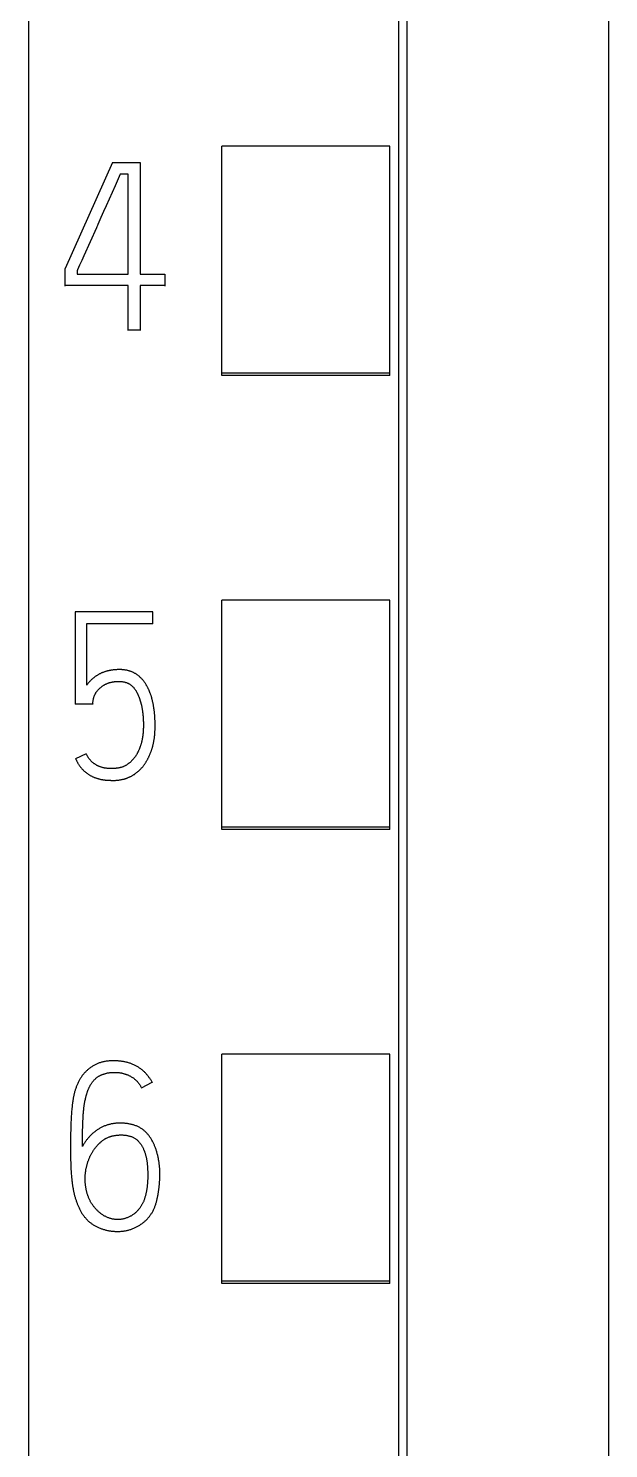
# Model space of a CAD drawing. Extents: x 0 to 594, y 0 to 420.
# Drawn here: x 255.6 to 262.5, y 310.6 to 327.5 of the extents above; entities that cross this region are included whole.
import ezdxf

# ---------------------------------------------------------------- set-up
doc = ezdxf.new("R2010")
doc.units = 0
doc.header["$LTSCALE"] = 32.67
doc.layers.add('10000_FRONT', color=7, linetype='CONTINUOUS')
doc.layers.add('10500_FRONT_LABELING', color=7, linetype='CONTINUOUS')

msp = doc.modelspace()

# ---------------------------------------------------------------- linework, layer by layer
at = {"layer": '10000_FRONT', "color": 7, "linetype": 'CONTINUOUS'}
for p, q in [((255.6, 351.671), (255.6, 237.416)), ((260, 349.203), (260, 239.953)), ((260.1, 349.203), (260.1, 240.184)), ((262.5, 345.541), (262.5, 237.167)), ((257.9, 323.366), (257.9, 326.096)), ((259.9, 326.096), (257.9, 326.096)), ((259.9, 323.366), (259.9, 326.096)), ((259.9, 323.394), (257.9, 323.394)), ((259.9, 323.366), (257.9, 323.366)), ((257.9, 317.966), (257.9, 320.694)), ((259.9, 320.694), (257.9, 320.694)), ((259.9, 317.966), (259.9, 320.694)), ((259.9, 317.992), (257.9, 317.992)), ((259.9, 317.966), (257.9, 317.966)), ((257.9, 312.566), (257.9, 315.293)), ((259.9, 315.293), (257.9, 315.293)), ((259.9, 312.566), (259.9, 315.293)), ((259.9, 312.591), (257.9, 312.591)), ((259.9, 312.566), (257.9, 312.566))]:
    msp.add_line(p, q, dxfattribs=at)
at = {"layer": '10500_FRONT_LABELING', "color": 7, "linetype": 'CONTINUOUS'}
for p, q in [((256.599, 325.901), (256.039, 324.641)), ((256.599, 325.901), (256.929, 325.901)), ((256.691, 325.763), (256.679, 325.735)), ((256.691, 325.763), (256.691, 325.756)), ((256.788, 325.763), (256.691, 325.763)), ((256.788, 324.574), (256.788, 325.763)), ((256.929, 325.901), (256.929, 324.574)), ((256.63, 325.624), (256.525, 325.387)), ((256.679, 325.735), (256.63, 325.624)), ((256.494, 325.318), (256.463, 325.248)), ((256.525, 325.387), (256.494, 325.318)), ((256.234, 324.735), (256.209, 324.68)), ((256.259, 324.79), (256.234, 324.735)), ((256.039, 324.43), (256.039, 324.641)), ((256.178, 324.61), (256.178, 324.574)), ((256.178, 324.574), (256.788, 324.574)), ((256.929, 324.574), (257.223, 324.574)), ((257.223, 324.574), (257.223, 324.43)), ((256.788, 324.436), (256.039, 324.436)), ((256.788, 323.902), (256.788, 324.436)), ((256.929, 324.436), (256.929, 323.902)), ((257.223, 324.436), (256.929, 324.436)), ((256.929, 323.908), (256.788, 323.908)), ((256.155, 320.557), (256.155, 319.456)), ((257.079, 320.557), (256.155, 320.557)), ((257.079, 320.412), (257.079, 320.557)), ((256.294, 319.683), (256.294, 320.418)), ((256.294, 320.418), (257.079, 320.418)), ((256.155, 319.462), (256.366, 319.462)), ((256.366, 319.462), (256.366, 319.456)), ((256.964, 319.293), (256.965, 319.281)), ((256.965, 319.281), (256.966, 319.269)), ((256.966, 319.269), (256.966, 319.257)), ((256.966, 319.257), (256.967, 319.245)), ((257.107, 319.221), (257.107, 319.235)), ((257.107, 319.208), (257.107, 319.221)), ((256.288, 318.865), (256.161, 318.807)), ((256.161, 318.807), (256.161, 318.801)), ((256.562, 318.551), (256.575, 318.551)), ((256.945, 314.893), (257.072, 314.96)), ((257.072, 314.96), (257.072, 314.954)), ((256.945, 314.893), (256.945, 314.887)), ((256.112, 314.595), (256.111, 314.577)), ((256.114, 314.613), (256.112, 314.595)), ((256.115, 314.631), (256.114, 314.613)), ((256.117, 314.648), (256.115, 314.631)), ((256.253, 314.58), (256.254, 314.593)), ((256.254, 314.593), (256.255, 314.606)), ((256.255, 314.606), (256.256, 314.619)), ((256.105, 314.469), (256.104, 314.442)), ((256.104, 314.442), (256.104, 314.415)), ((256.106, 314.487), (256.105, 314.469)), ((256.107, 314.505), (256.106, 314.487)), ((256.108, 314.523), (256.107, 314.505)), ((256.109, 314.541), (256.108, 314.523)), ((256.11, 314.559), (256.109, 314.541)), ((256.111, 314.577), (256.11, 314.559)), ((256.245, 314.39), (256.246, 314.423)), ((256.246, 314.423), (256.247, 314.449)), ((256.247, 314.449), (256.248, 314.475)), ((256.248, 314.475), (256.249, 314.501)), ((256.249, 314.501), (256.25, 314.521)), ((256.25, 314.521), (256.251, 314.541)), ((256.251, 314.541), (256.252, 314.554)), ((256.252, 314.567), (256.253, 314.58)), ((256.252, 314.554), (256.252, 314.567)), ((256.102, 314.352), (256.101, 314.27)), ((256.101, 314.27), (256.101, 314.207)), ((256.103, 314.388), (256.102, 314.352)), ((256.104, 314.415), (256.103, 314.388)), ((256.243, 314.299), (256.244, 314.325)), ((256.243, 314.272), (256.243, 314.299)), ((256.243, 314.246), (256.243, 314.272)), ((256.244, 314.358), (256.245, 314.39)), ((256.244, 314.325), (256.244, 314.358)), ((256.501, 314.279), (256.509, 314.284)), ((256.508, 314.283), (256.516, 314.288)), ((256.515, 314.287), (256.523, 314.292)), ((256.522, 314.291), (256.53, 314.295)), ((256.101, 314.207), (256.101, 314.162)), ((256.101, 314.162), (256.101, 314.126)), ((256.101, 314.126), (256.101, 314.099)), ((256.101, 314.099), (256.101, 314.072)), ((256.243, 314.22), (256.243, 314.246)), ((256.243, 314.194), (256.243, 314.22)), ((256.101, 314.072), (256.102, 314.045)), ((256.102, 314.045), (256.102, 314.027)), ((256.102, 314.027), (256.103, 314.009)), ((256.103, 314.009), (256.103, 313.991)), ((256.103, 313.991), (256.104, 313.973)), ((256.104, 313.973), (256.105, 313.955)), ((256.105, 313.955), (256.105, 313.937)), ((256.105, 313.937), (256.106, 313.919)), ((256.106, 313.919), (256.108, 313.902)), ((256.108, 313.902), (256.109, 313.884)), ((256.109, 313.884), (256.11, 313.866)), ((256.11, 313.866), (256.111, 313.848)), ((256.111, 313.848), (256.113, 313.83))]:
    msp.add_line(p, q, dxfattribs=at)
for points in [[(256.463, 325.248), (256.426, 325.165), (256.42, 325.151), (256.414, 325.137), (256.408, 325.123), (256.259, 324.79)], [(256.209, 324.68), (256.184, 324.624), (256.178, 324.61)], [(257.107, 319.235), (257.106, 319.242), (257.106, 319.248), (257.106, 319.255), (257.106, 319.262), (257.105, 319.269), (257.105, 319.275), (257.105, 319.282), (257.104, 319.289), (257.104, 319.295), (257.104, 319.302), (257.103, 319.309), (257.103, 319.316), (257.102, 319.322), (257.102, 319.329), (257.101, 319.336), (257.1, 319.342), (257.1, 319.349), (257.099, 319.356), (257.098, 319.362), (257.098, 319.369), (257.097, 319.376), (257.096, 319.382), (257.095, 319.389), (257.094, 319.396), (257.093, 319.402), (257.092, 319.409), (257.091, 319.416), (257.09, 319.422), (257.089, 319.429), (257.088, 319.436), (257.087, 319.442), (257.086, 319.449), (257.084, 319.456), (257.083, 319.462), (257.082, 319.469), (257.08, 319.476), (257.079, 319.482), (257.077, 319.489), (257.076, 319.495), (257.074, 319.502), (257.073, 319.509), (257.071, 319.515), (257.069, 319.522), (257.067, 319.528), (257.066, 319.535), (257.064, 319.541), (257.062, 319.548), (257.06, 319.554), (257.058, 319.561), (257.055, 319.567), (257.053, 319.574), (257.051, 319.58), (257.049, 319.586), (257.046, 319.593), (257.044, 319.599), (257.041, 319.605), (257.039, 319.612), (257.036, 319.618), (257.033, 319.624), (257.031, 319.63), (257.028, 319.636), (257.025, 319.642), (257.022, 319.649), (257.019, 319.655), (257.016, 319.661), (257.012, 319.667), (257.009, 319.673), (257.006, 319.679), (257.002, 319.684), (256.999, 319.69), (256.995, 319.696), (256.992, 319.702), (256.988, 319.707), (256.984, 319.713), (256.98, 319.718), (256.976, 319.724), (256.972, 319.729), (256.968, 319.734), (256.964, 319.74), (256.96, 319.745), (256.955, 319.75), (256.951, 319.755), (256.946, 319.76), (256.941, 319.765), (256.937, 319.77), (256.932, 319.774), (256.927, 319.779), (256.922, 319.784), (256.917, 319.788), (256.911, 319.793), (256.906, 319.797), (256.901, 319.801), (256.895, 319.805), (256.89, 319.809), (256.884, 319.813), (256.878, 319.816), (256.872, 319.82), (256.867, 319.823), (256.861, 319.827), (256.855, 319.83), (256.849, 319.833), (256.842, 319.836), (256.836, 319.839), (256.83, 319.842), (256.823, 319.844), (256.817, 319.847), (256.811, 319.849), (256.804, 319.851), (256.798, 319.853), (256.791, 319.855), (256.784, 319.857), (256.778, 319.858), (256.771, 319.86), (256.765, 319.861), (256.758, 319.862), (256.751, 319.863), (256.744, 319.864), (256.738, 319.865), (256.731, 319.866), (256.724, 319.867), (256.717, 319.867), (256.71, 319.868), (256.703, 319.868), (256.697, 319.868), (256.69, 319.868), (256.683, 319.868), (256.676, 319.868), (256.669, 319.868), (256.663, 319.868), (256.656, 319.868), (256.649, 319.867), (256.642, 319.867), (256.636, 319.866), (256.629, 319.866), (256.622, 319.865), (256.615, 319.865), (256.609, 319.864), (256.602, 319.863), (256.595, 319.862), (256.589, 319.861), (256.582, 319.86), (256.575, 319.859), (256.568, 319.858), (256.562, 319.856), (256.555, 319.855), (256.549, 319.853), (256.542, 319.852), (256.535, 319.85), (256.529, 319.848), (256.522, 319.846), (256.516, 319.844), (256.509, 319.842), (256.503, 319.84), (256.496, 319.838), (256.49, 319.835), (256.483, 319.833), (256.477, 319.83), (256.471, 319.828), (256.465, 319.825), (256.458, 319.822), (256.452, 319.819), (256.446, 319.816), (256.44, 319.813), (256.434, 319.809), (256.429, 319.806), (256.423, 319.803), (256.417, 319.799), (256.411, 319.795), (256.405, 319.792), (256.4, 319.788), (256.394, 319.784), (256.389, 319.78), (256.383, 319.776), (256.378, 319.771), (256.372, 319.767)], [(256.372, 319.767), (256.367, 319.763), (256.362, 319.758), (256.357, 319.754), (256.352, 319.749), (256.347, 319.745), (256.342, 319.74), (256.338, 319.735), (256.333, 319.73), (256.328, 319.725), (256.324, 319.72), (256.319, 319.715), (256.315, 319.71), (256.31, 319.705), (256.306, 319.7), (256.302, 319.694), (256.298, 319.689), (256.294, 319.683)], [(256.366, 319.462), (256.366, 319.468), (256.367, 319.474), (256.367, 319.48), (256.368, 319.486), (256.369, 319.492), (256.369, 319.498), (256.37, 319.504), (256.371, 319.51), (256.373, 319.516), (256.374, 319.522), (256.375, 319.527), (256.377, 319.533), (256.379, 319.539), (256.38, 319.545), (256.382, 319.551), (256.385, 319.556), (256.387, 319.562), (256.389, 319.567), (256.392, 319.573), (256.394, 319.578), (256.397, 319.583), (256.4, 319.589), (256.403, 319.594), (256.407, 319.599), (256.41, 319.604), (256.414, 319.609), (256.417, 319.613), (256.421, 319.618), (256.425, 319.623), (256.429, 319.627), (256.433, 319.632), (256.437, 319.636), (256.442, 319.64), (256.446, 319.644), (256.451, 319.648), (256.455, 319.652), (256.46, 319.656), (256.464, 319.66), (256.469, 319.664), (256.474, 319.667), (256.479, 319.671), (256.484, 319.674), (256.489, 319.678), (256.494, 319.681), (256.499, 319.684), (256.505, 319.687), (256.51, 319.69), (256.515, 319.693), (256.521, 319.695), (256.526, 319.698), (256.532, 319.7), (256.537, 319.703), (256.543, 319.705), (256.548, 319.707), (256.554, 319.709), (256.56, 319.711), (256.566, 319.713), (256.571, 319.715), (256.577, 319.716), (256.583, 319.718), (256.589, 319.719), (256.595, 319.72), (256.601, 319.721), (256.607, 319.722), (256.613, 319.723), (256.619, 319.724), (256.625, 319.725), (256.631, 319.726), (256.637, 319.726), (256.643, 319.727), (256.649, 319.727), (256.655, 319.727), (256.661, 319.727), (256.667, 319.727), (256.673, 319.727), (256.679, 319.727), (256.685, 319.727), (256.691, 319.727), (256.697, 319.726), (256.703, 319.726), (256.709, 319.725), (256.715, 319.725), (256.721, 319.724), (256.727, 319.723), (256.733, 319.722), (256.739, 319.721), (256.745, 319.719), (256.751, 319.718), (256.756, 319.716), (256.762, 319.714), (256.768, 319.713), (256.774, 319.71), (256.779, 319.708), (256.785, 319.706), (256.79, 319.703), (256.796, 319.7), (256.801, 319.698), (256.806, 319.694), (256.811, 319.691), (256.816, 319.688), (256.821, 319.684), (256.826, 319.68), (256.83, 319.676), (256.835, 319.672), (256.839, 319.668), (256.843, 319.664), (256.848, 319.659), (256.852, 319.655), (256.855, 319.65), (256.859, 319.645), (256.863, 319.64), (256.866, 319.635), (256.87, 319.63), (256.873, 319.625), (256.877, 319.62), (256.88, 319.615), (256.883, 319.61), (256.886, 319.605), (256.889, 319.599), (256.891, 319.594), (256.894, 319.589), (256.897, 319.583), (256.899, 319.578), (256.902, 319.572), (256.904, 319.567), (256.907, 319.561), (256.909, 319.556), (256.911, 319.55), (256.913, 319.545), (256.916, 319.539), (256.918, 319.533), (256.92, 319.528), (256.922, 319.522), (256.924, 319.516), (256.925, 319.511), (256.927, 319.505), (256.929, 319.499), (256.931, 319.493), (256.933, 319.488), (256.934, 319.482), (256.936, 319.476), (256.937, 319.47), (256.939, 319.464), (256.94, 319.459), (256.942, 319.453), (256.943, 319.447), (256.944, 319.441), (256.946, 319.435), (256.947, 319.429), (256.948, 319.424), (256.949, 319.418), (256.95, 319.412), (256.951, 319.406), (256.952, 319.4), (256.953, 319.394), (256.954, 319.388), (256.955, 319.382), (256.956, 319.376), (256.957, 319.371), (256.958, 319.365), (256.958, 319.359), (256.959, 319.353), (256.96, 319.347), (256.96, 319.341), (256.961, 319.335), (256.962, 319.329), (256.962, 319.323), (256.963, 319.317), (256.963, 319.311), (256.964, 319.305), (256.964, 319.299), (256.964, 319.293)], [(256.967, 319.245), (256.967, 319.233), (256.967, 319.227), (256.967, 319.221), (256.967, 319.215), (256.967, 319.209), (256.967, 319.203), (256.967, 319.197), (256.967, 319.191), (256.967, 319.185), (256.967, 319.179), (256.967, 319.173), (256.966, 319.167), (256.966, 319.161), (256.966, 319.155), (256.966, 319.149), (256.965, 319.143), (256.965, 319.137), (256.965, 319.131)], [(257.1, 319.073), (257.101, 319.08), (257.102, 319.086), (257.102, 319.093), (257.103, 319.1), (257.103, 319.107), (257.104, 319.113), (257.104, 319.12), (257.105, 319.127), (257.105, 319.134), (257.105, 319.141), (257.106, 319.147), (257.106, 319.154), (257.106, 319.161), (257.106, 319.168), (257.107, 319.174), (257.107, 319.181), (257.107, 319.188), (257.107, 319.195), (257.107, 319.208)], [(256.965, 319.131), (256.964, 319.126), (256.964, 319.12), (256.963, 319.114), (256.963, 319.108), (256.962, 319.102), (256.961, 319.096), (256.961, 319.09), (256.96, 319.084), (256.959, 319.078), (256.958, 319.072), (256.957, 319.066), (256.956, 319.06), (256.955, 319.054), (256.954, 319.049), (256.953, 319.043), (256.952, 319.037), (256.951, 319.031), (256.95, 319.025), (256.949, 319.019), (256.947, 319.013), (256.946, 319.007), (256.944, 319.002), (256.943, 318.996), (256.941, 318.99), (256.94, 318.984), (256.938, 318.978), (256.936, 318.972), (256.935, 318.967), (256.933, 318.961), (256.931, 318.955), (256.929, 318.949), (256.927, 318.944), (256.925, 318.938), (256.923, 318.932), (256.92, 318.927), (256.918, 318.921), (256.916, 318.916), (256.913, 318.91), (256.911, 318.905), (256.908, 318.899), (256.906, 318.894), (256.903, 318.888), (256.9, 318.883), (256.898, 318.878), (256.895, 318.872), (256.892, 318.867), (256.889, 318.862), (256.886, 318.856), (256.882, 318.851), (256.879, 318.846), (256.876, 318.841), (256.872, 318.836), (256.869, 318.831), (256.865, 318.826), (256.862, 318.821), (256.858, 318.817), (256.854, 318.812), (256.851, 318.807), (256.847, 318.803), (256.843, 318.798), (256.839, 318.794), (256.835, 318.789), (256.831, 318.785), (256.826, 318.781), (256.822, 318.776), (256.818, 318.772), (256.813, 318.768), (256.809, 318.764), (256.804, 318.76), (256.799, 318.756), (256.795, 318.753), (256.79, 318.749), (256.785, 318.745), (256.78, 318.742), (256.775, 318.738), (256.77, 318.735), (256.765, 318.732), (256.759, 318.729), (256.754, 318.726), (256.749, 318.723), (256.743, 318.72), (256.738, 318.718), (256.732, 318.715), (256.727, 318.713), (256.721, 318.711), (256.715, 318.709), (256.71, 318.707), (256.704, 318.705), (256.698, 318.704), (256.692, 318.702), (256.686, 318.701), (256.68, 318.699), (256.674, 318.698), (256.668, 318.697), (256.662, 318.696), (256.656, 318.695), (256.65, 318.694), (256.644, 318.694), (256.638, 318.693), (256.632, 318.692), (256.626, 318.692), (256.62, 318.691), (256.614, 318.691), (256.608, 318.691), (256.602, 318.691), (256.596, 318.69), (256.59, 318.69), (256.584, 318.69), (256.578, 318.69), (256.571, 318.691), (256.565, 318.691), (256.559, 318.691), (256.553, 318.691), (256.547, 318.692), (256.541, 318.692), (256.535, 318.693), (256.529, 318.694), (256.523, 318.694), (256.517, 318.695), (256.511, 318.696), (256.505, 318.697), (256.5, 318.698), (256.494, 318.7), (256.488, 318.701), (256.482, 318.703), (256.476, 318.704), (256.47, 318.706), (256.464, 318.708), (256.459, 318.71), (256.453, 318.712), (256.447, 318.714), (256.442, 318.716), (256.436, 318.718), (256.43, 318.721), (256.425, 318.724), (256.419, 318.726), (256.414, 318.729), (256.409, 318.732), (256.404, 318.735), (256.398, 318.738), (256.393, 318.742), (256.388, 318.745), (256.383, 318.748), (256.378, 318.752), (256.373, 318.756), (256.369, 318.759), (256.364, 318.763), (256.359, 318.767), (256.355, 318.771), (256.35, 318.776), (256.346, 318.78), (256.342, 318.784), (256.338, 318.789), (256.334, 318.793), (256.33, 318.798), (256.326, 318.802), (256.322, 318.807), (256.319, 318.812), (256.315, 318.817), (256.312, 318.822), (256.309, 318.827), (256.305, 318.832), (256.302, 318.838), (256.299, 318.843), (256.297, 318.848), (256.294, 318.854), (256.291, 318.859), (256.288, 318.865)], [(256.575, 318.551), (256.582, 318.55), (256.589, 318.55), (256.596, 318.55), (256.602, 318.55), (256.609, 318.55), (256.616, 318.55), (256.623, 318.55), (256.629, 318.55), (256.636, 318.55), (256.643, 318.551), (256.65, 318.551), (256.656, 318.552), (256.663, 318.552), (256.67, 318.553), (256.677, 318.554), (256.683, 318.555), (256.69, 318.556), (256.697, 318.557), (256.703, 318.559), (256.71, 318.56), (256.717, 318.561), (256.723, 318.563), (256.73, 318.565), (256.737, 318.566), (256.743, 318.568), (256.75, 318.57), (256.756, 318.572), (256.763, 318.574), (256.769, 318.577), (256.775, 318.579), (256.782, 318.581), (256.788, 318.584), (256.794, 318.587), (256.8, 318.589), (256.806, 318.592), (256.812, 318.595), (256.819, 318.598), (256.825, 318.601), (256.831, 318.605), (256.837, 318.608), (256.842, 318.611), (256.848, 318.615), (256.854, 318.619), (256.86, 318.622), (256.865, 318.626), (256.871, 318.63), (256.877, 318.634), (256.882, 318.638), (256.887, 318.642), (256.893, 318.646), (256.898, 318.651), (256.903, 318.655), (256.908, 318.659), (256.913, 318.664), (256.918, 318.669), (256.923, 318.673), (256.928, 318.678), (256.932, 318.683), (256.937, 318.688), (256.942, 318.693), (256.946, 318.698), (256.951, 318.703), (256.955, 318.708), (256.96, 318.713), (256.964, 318.719), (256.968, 318.724), (256.972, 318.73), (256.976, 318.735), (256.98, 318.74), (256.984, 318.746), (256.988, 318.752), (256.991, 318.757), (256.995, 318.763), (256.999, 318.769), (257.002, 318.774), (257.006, 318.78), (257.009, 318.786), (257.012, 318.792), (257.016, 318.798), (257.019, 318.804), (257.022, 318.81), (257.025, 318.816), (257.028, 318.822), (257.031, 318.828), (257.034, 318.834), (257.037, 318.84), (257.039, 318.846), (257.042, 318.852), (257.045, 318.859), (257.047, 318.865), (257.05, 318.871), (257.053, 318.878), (257.055, 318.884), (257.057, 318.89), (257.06, 318.897), (257.062, 318.903), (257.064, 318.909), (257.066, 318.916), (257.068, 318.922), (257.07, 318.929), (257.072, 318.935), (257.074, 318.941), (257.076, 318.948), (257.078, 318.954), (257.079, 318.961), (257.081, 318.967), (257.083, 318.974), (257.084, 318.98), (257.086, 318.987), (257.087, 318.994), (257.088, 319), (257.09, 319.007), (257.091, 319.013), (257.092, 319.02), (257.093, 319.026), (257.095, 319.033), (257.096, 319.04), (257.097, 319.046), (257.098, 319.053), (257.098, 319.06), (257.099, 319.066), (257.1, 319.073)], [(256.161, 318.807), (256.164, 318.801), (256.167, 318.795), (256.17, 318.789), (256.173, 318.783), (256.176, 318.777), (256.179, 318.771), (256.182, 318.765), (256.185, 318.759), (256.189, 318.753), (256.192, 318.748), (256.196, 318.742), (256.199, 318.736), (256.203, 318.731), (256.207, 318.725), (256.211, 318.72), (256.215, 318.715), (256.219, 318.709), (256.223, 318.704), (256.227, 318.699), (256.231, 318.694), (256.236, 318.689), (256.24, 318.684), (256.245, 318.679), (256.25, 318.674), (256.255, 318.669), (256.26, 318.665), (256.265, 318.66), (256.27, 318.656), (256.275, 318.652), (256.28, 318.647), (256.285, 318.643), (256.291, 318.639), (256.296, 318.635), (256.301, 318.631), (256.307, 318.628), (256.312, 318.624), (256.318, 318.62), (256.324, 318.617), (256.329, 318.613), (256.335, 318.61), (256.341, 318.606), (256.347, 318.603), (256.353, 318.6), (256.359, 318.597), (256.365, 318.594), (256.371, 318.591), (256.377, 318.589), (256.384, 318.586), (256.39, 318.584), (256.396, 318.581), (256.403, 318.579), (256.409, 318.577), (256.415, 318.575), (256.422, 318.573), (256.428, 318.571), (256.435, 318.569), (256.441, 318.567), (256.448, 318.565), (256.454, 318.564), (256.461, 318.562), (256.467, 318.561), (256.474, 318.56), (256.481, 318.559), (256.487, 318.557), (256.494, 318.557), (256.501, 318.556), (256.508, 318.555), (256.514, 318.554), (256.521, 318.554), (256.528, 318.553), (256.535, 318.553), (256.541, 318.552), (256.548, 318.552), (256.562, 318.551)], [(257.072, 314.96), (257.067, 314.968), (257.063, 314.975), (257.058, 314.983), (257.053, 314.991), (257.048, 314.998), (257.043, 315.006), (257.038, 315.013), (257.032, 315.02), (257.027, 315.028), (257.021, 315.035), (257.016, 315.042), (257.01, 315.049), (257.004, 315.056), (256.998, 315.062), (256.992, 315.069), (256.985, 315.076), (256.979, 315.082), (256.972, 315.088), (256.966, 315.094), (256.959, 315.1), (256.952, 315.106), (256.945, 315.112), (256.938, 315.118), (256.93, 315.123), (256.923, 315.128), (256.915, 315.133), (256.908, 315.138), (256.9, 315.143), (256.892, 315.147), (256.884, 315.152), (256.876, 315.156), (256.868, 315.16), (256.86, 315.164), (256.852, 315.168), (256.843, 315.171), (256.835, 315.175), (256.826, 315.178), (256.818, 315.181), (256.809, 315.184), (256.801, 315.187), (256.792, 315.19), (256.783, 315.192), (256.775, 315.194), (256.766, 315.197), (256.757, 315.199), (256.748, 315.201), (256.739, 315.202), (256.73, 315.204), (256.721, 315.206), (256.713, 315.207), (256.704, 315.208), (256.695, 315.209), (256.685, 315.211), (256.676, 315.211), (256.667, 315.212), (256.658, 315.213), (256.649, 315.214), (256.64, 315.214), (256.631, 315.214), (256.622, 315.215), (256.613, 315.215), (256.604, 315.215), (256.595, 315.214), (256.586, 315.214), (256.577, 315.214), (256.568, 315.213), (256.559, 315.212), (256.55, 315.211), (256.541, 315.21), (256.532, 315.209), (256.523, 315.208), (256.514, 315.206), (256.505, 315.205), (256.496, 315.203), (256.487, 315.201), (256.478, 315.199), (256.469, 315.196), (256.46, 315.194), (256.452, 315.191), (256.443, 315.188), (256.435, 315.185), (256.426, 315.182), (256.418, 315.178), (256.41, 315.174), (256.402, 315.171), (256.393, 315.167), (256.385, 315.162), (256.377, 315.158), (256.37, 315.153), (256.362, 315.149), (256.354, 315.144), (256.346, 315.139), (256.339, 315.133), (256.332, 315.128), (256.324, 315.122), (256.317, 315.117), (256.31, 315.111), (256.303, 315.105), (256.297, 315.099), (256.29, 315.093), (256.284, 315.087), (256.277, 315.08), (256.271, 315.074), (256.265, 315.067), (256.259, 315.06), (256.253, 315.053), (256.247, 315.046), (256.241, 315.039), (256.236, 315.031), (256.231, 315.024), (256.226, 315.017), (256.221, 315.009), (256.216, 315.001), (256.211, 314.994), (256.207, 314.986), (256.202, 314.978), (256.198, 314.97), (256.194, 314.962), (256.19, 314.954), (256.186, 314.945), (256.182, 314.937), (256.179, 314.929), (256.175, 314.92), (256.172, 314.912), (256.169, 314.903), (256.166, 314.895), (256.163, 314.886), (256.16, 314.878), (256.157, 314.869), (256.155, 314.86), (256.152, 314.852), (256.15, 314.843), (256.148, 314.834), (256.146, 314.826), (256.144, 314.817), (256.142, 314.808), (256.14, 314.799), (256.138, 314.79), (256.136, 314.782), (256.134, 314.773), (256.133, 314.764), (256.131, 314.755), (256.13, 314.746), (256.128, 314.738), (256.127, 314.729), (256.126, 314.72), (256.125, 314.711), (256.123, 314.702), (256.122, 314.693), (256.121, 314.684), (256.12, 314.675), (256.119, 314.666), (256.117, 314.648)], [(256.256, 314.619), (256.258, 314.632), (256.258, 314.638), (256.259, 314.645), (256.26, 314.651), (256.261, 314.658), (256.261, 314.664), (256.262, 314.671), (256.263, 314.677), (256.264, 314.684), (256.265, 314.69), (256.266, 314.697), (256.267, 314.703), (256.268, 314.71), (256.269, 314.716), (256.27, 314.723), (256.271, 314.729), (256.273, 314.736), (256.274, 314.742), (256.275, 314.748), (256.277, 314.755), (256.278, 314.761), (256.28, 314.768), (256.281, 314.774), (256.283, 314.781), (256.284, 314.787), (256.286, 314.794), (256.288, 314.8), (256.289, 314.806), (256.291, 314.813), (256.293, 314.819), (256.295, 314.826), (256.297, 314.832), (256.299, 314.838), (256.301, 314.844), (256.303, 314.851), (256.306, 314.857), (256.308, 314.863), (256.311, 314.869), (256.313, 314.875), (256.316, 314.881), (256.318, 314.888), (256.321, 314.894), (256.324, 314.899), (256.327, 314.905), (256.33, 314.911), (256.333, 314.917), (256.336, 314.923), (256.34, 314.929), (256.343, 314.934), (256.347, 314.94), (256.351, 314.946), (256.354, 314.951), (256.358, 314.957), (256.362, 314.962), (256.366, 314.967), (256.371, 314.972), (256.375, 314.977), (256.379, 314.982), (256.384, 314.987), (256.388, 314.992), (256.393, 314.997), (256.398, 315.001), (256.403, 315.006), (256.408, 315.01), (256.413, 315.014), (256.419, 315.018), (256.424, 315.022), (256.43, 315.026), (256.435, 315.03), (256.441, 315.033), (256.447, 315.036), (256.453, 315.04), (256.458, 315.043), (256.464, 315.045), (256.471, 315.048), (256.477, 315.051), (256.483, 315.053), (256.489, 315.055), (256.496, 315.057), (256.502, 315.059), (256.508, 315.061), (256.515, 315.063), (256.521, 315.065), (256.528, 315.066), (256.534, 315.067), (256.541, 315.069), (256.548, 315.07), (256.554, 315.071), (256.561, 315.072), (256.567, 315.073), (256.574, 315.073), (256.581, 315.074), (256.587, 315.074), (256.594, 315.075), (256.6, 315.075), (256.607, 315.076), (256.614, 315.076), (256.621, 315.076), (256.627, 315.076), (256.634, 315.076), (256.641, 315.076), (256.647, 315.075), (256.654, 315.075), (256.661, 315.075), (256.667, 315.074), (256.674, 315.073), (256.68, 315.073), (256.687, 315.072), (256.694, 315.071), (256.7, 315.07), (256.707, 315.069), (256.713, 315.068), (256.72, 315.066), (256.726, 315.065), (256.732, 315.063), (256.739, 315.061), (256.745, 315.059), (256.752, 315.057), (256.758, 315.055), (256.764, 315.053), (256.771, 315.051), (256.777, 315.048), (256.783, 315.046), (256.789, 315.043), (256.795, 315.04), (256.801, 315.037), (256.807, 315.034), (256.813, 315.031), (256.819, 315.028), (256.824, 315.024), (256.83, 315.021), (256.836, 315.017), (256.841, 315.014)], [(256.841, 315.014), (256.847, 315.01), (256.852, 315.006), (256.857, 315.002), (256.863, 314.997), (256.868, 314.993), (256.873, 314.989), (256.878, 314.984), (256.883, 314.98), (256.887, 314.975), (256.892, 314.97), (256.896, 314.965), (256.901, 314.96), (256.905, 314.955), (256.909, 314.95), (256.913, 314.945), (256.917, 314.939), (256.921, 314.934), (256.924, 314.928), (256.928, 314.923), (256.932, 314.917), (256.935, 314.911), (256.938, 314.905), (256.941, 314.899), (256.945, 314.893)], [(257.044, 313.37), (257.05, 313.377), (257.055, 313.384), (257.06, 313.392), (257.065, 313.4), (257.07, 313.407), (257.074, 313.415), (257.078, 313.423), (257.083, 313.431), (257.087, 313.44), (257.091, 313.448), (257.094, 313.456), (257.098, 313.465), (257.102, 313.473), (257.105, 313.481), (257.108, 313.49), (257.111, 313.498), (257.114, 313.507), (257.117, 313.516), (257.119, 313.524), (257.122, 313.533), (257.124, 313.542), (257.127, 313.55), (257.129, 313.559), (257.131, 313.568), (257.133, 313.577), (257.135, 313.586), (257.137, 313.595), (257.139, 313.604), (257.141, 313.613), (257.142, 313.622), (257.144, 313.631), (257.145, 313.64), (257.147, 313.649), (257.148, 313.658), (257.149, 313.667), (257.151, 313.676), (257.152, 313.685), (257.153, 313.693), (257.154, 313.702), (257.155, 313.711), (257.156, 313.72), (257.157, 313.729), (257.158, 313.738), (257.159, 313.747), (257.159, 313.756), (257.16, 313.765), (257.161, 313.774), (257.161, 313.783), (257.162, 313.792), (257.162, 313.801), (257.163, 313.81), (257.163, 313.819), (257.164, 313.828), (257.164, 313.837), (257.164, 313.846), (257.164, 313.855), (257.164, 313.864), (257.164, 313.873), (257.164, 313.882), (257.164, 313.891), (257.163, 313.9), (257.163, 313.909), (257.163, 313.918), (257.162, 313.927), (257.162, 313.936), (257.161, 313.945), (257.16, 313.954), (257.159, 313.963), (257.158, 313.972), (257.157, 313.981), (257.156, 313.99), (257.155, 313.999), (257.154, 314.008), (257.152, 314.017), (257.151, 314.026), (257.149, 314.035), (257.148, 314.044), (257.146, 314.053), (257.144, 314.062), (257.142, 314.071), (257.14, 314.08), (257.138, 314.089), (257.136, 314.098), (257.133, 314.107), (257.131, 314.116), (257.129, 314.125), (257.126, 314.133), (257.123, 314.142), (257.12, 314.151), (257.118, 314.16), (257.115, 314.168), (257.111, 314.177), (257.108, 314.185), (257.105, 314.194), (257.101, 314.202), (257.098, 314.211), (257.094, 314.219), (257.09, 314.228), (257.086, 314.236), (257.082, 314.244), (257.078, 314.252), (257.074, 314.26), (257.069, 314.268), (257.065, 314.276), (257.06, 314.284), (257.055, 314.292), (257.05, 314.3), (257.045, 314.307), (257.04, 314.314), (257.035, 314.322), (257.029, 314.329), (257.023, 314.336), (257.018, 314.343), (257.011, 314.35), (257.005, 314.357), (256.999, 314.363), (256.992, 314.37), (256.985, 314.376), (256.978, 314.382), (256.971, 314.388), (256.964, 314.394), (256.957, 314.399), (256.949, 314.404), (256.942, 314.409), (256.934, 314.414), (256.926, 314.419), (256.918, 314.423), (256.91, 314.427), (256.901, 314.431), (256.893, 314.435), (256.884, 314.439), (256.876, 314.442), (256.867, 314.445), (256.858, 314.448), (256.849, 314.451), (256.841, 314.454), (256.832, 314.456), (256.823, 314.458), (256.814, 314.46), (256.805, 314.462), (256.796, 314.464), (256.787, 314.466), (256.778, 314.467), (256.769, 314.468), (256.76, 314.469), (256.75, 314.47), (256.741, 314.471), (256.732, 314.472), (256.723, 314.472), (256.714, 314.473), (256.704, 314.473), (256.695, 314.473), (256.686, 314.473), (256.677, 314.473), (256.667, 314.473), (256.658, 314.472), (256.649, 314.471), (256.64, 314.471), (256.631, 314.47), (256.622, 314.469), (256.613, 314.467), (256.604, 314.466), (256.594, 314.464), (256.585, 314.463), (256.576, 314.461), (256.567, 314.458), (256.558, 314.456), (256.55, 314.454), (256.541, 314.451), (256.532, 314.448), (256.523, 314.445), (256.515, 314.442), (256.506, 314.439), (256.498, 314.435), (256.49, 314.432), (256.481, 314.428), (256.473, 314.424), (256.465, 314.42), (256.457, 314.415), (256.449, 314.411), (256.441, 314.406), (256.433, 314.401), (256.426, 314.396), (256.418, 314.391), (256.41, 314.386), (256.403, 314.381), (256.395, 314.375), (256.388, 314.37), (256.381, 314.364), (256.374, 314.358), (256.367, 314.352), (256.36, 314.346), (256.353, 314.34), (256.346, 314.334), (256.34, 314.327), (256.334, 314.321), (256.327, 314.314), (256.321, 314.307), (256.315, 314.3)], [(256.315, 314.3), (256.309, 314.293), (256.303, 314.286), (256.297, 314.279), (256.292, 314.272), (256.286, 314.264), (256.281, 314.257), (256.276, 314.249), (256.271, 314.242), (256.266, 314.234), (256.261, 314.226), (256.256, 314.218), (256.252, 314.21), (256.247, 314.202), (256.243, 314.194)], [(256.729, 313.334), (256.721, 313.332), (256.714, 313.331), (256.706, 313.329), (256.698, 313.328), (256.69, 313.328), (256.682, 313.327), (256.674, 313.327), (256.666, 313.326), (256.658, 313.326), (256.65, 313.327), (256.642, 313.327), (256.634, 313.327), (256.626, 313.328), (256.618, 313.329), (256.61, 313.33), (256.602, 313.332), (256.594, 313.333), (256.587, 313.335), (256.579, 313.337), (256.571, 313.339), (256.563, 313.342), (256.556, 313.344), (256.548, 313.347), (256.541, 313.35), (256.533, 313.353), (256.526, 313.356), (256.519, 313.36), (256.512, 313.364), (256.505, 313.367), (256.498, 313.371), (256.491, 313.376), (256.484, 313.38), (256.478, 313.384), (256.471, 313.389), (256.465, 313.394), (256.458, 313.399), (256.452, 313.404), (256.446, 313.409), (256.44, 313.414), (256.434, 313.419), (256.428, 313.425), (256.422, 313.43), (256.417, 313.436), (256.411, 313.441), (256.406, 313.447), (256.4, 313.453), (256.395, 313.459), (256.39, 313.465), (256.385, 313.471), (256.38, 313.477), (256.375, 313.484), (256.37, 313.49), (256.366, 313.497), (256.361, 313.503), (256.357, 313.51), (256.352, 313.517), (256.348, 313.523), (256.344, 313.53), (256.34, 313.537), (256.336, 313.544), (256.333, 313.551), (256.329, 313.558), (256.326, 313.565), (256.322, 313.573), (256.319, 313.58), (256.316, 313.587), (256.313, 313.595), (256.31, 313.602), (256.307, 313.609), (256.305, 313.617), (256.302, 313.625), (256.3, 313.632), (256.298, 313.64), (256.295, 313.648), (256.293, 313.655), (256.291, 313.663), (256.29, 313.671), (256.288, 313.678), (256.286, 313.686), (256.285, 313.694), (256.283, 313.702), (256.282, 313.71), (256.281, 313.717), (256.28, 313.725), (256.279, 313.733), (256.278, 313.741), (256.277, 313.749), (256.276, 313.757), (256.276, 313.765), (256.275, 313.772), (256.275, 313.78), (256.275, 313.788), (256.274, 313.796), (256.274, 313.804), (256.274, 313.812), (256.274, 313.82), (256.275, 313.828), (256.275, 313.836), (256.275, 313.844), (256.276, 313.852), (256.276, 313.86), (256.277, 313.868), (256.278, 313.876), (256.279, 313.884), (256.28, 313.892), (256.281, 313.899), (256.282, 313.907), (256.283, 313.915), (256.284, 313.923), (256.286, 313.931), (256.287, 313.938), (256.289, 313.946), (256.291, 313.954), (256.293, 313.961), (256.295, 313.969), (256.297, 313.977), (256.299, 313.984), (256.301, 313.992), (256.303, 314), (256.306, 314.007), (256.308, 314.015), (256.311, 314.022), (256.314, 314.03), (256.317, 314.037), (256.32, 314.045), (256.323, 314.052), (256.326, 314.059), (256.329, 314.067), (256.332, 314.074), (256.336, 314.081), (256.339, 314.088), (256.343, 314.095), (256.346, 314.102), (256.35, 314.109), (256.354, 314.116), (256.358, 314.123), (256.362, 314.129), (256.366, 314.136), (256.37, 314.143), (256.375, 314.149), (256.379, 314.156), (256.384, 314.162), (256.388, 314.169), (256.393, 314.175), (256.398, 314.181), (256.403, 314.188), (256.408, 314.194), (256.413, 314.2), (256.418, 314.206), (256.423, 314.212), (256.429, 314.218), (256.434, 314.224), (256.44, 314.229), (256.446, 314.235), (256.452, 314.24), (256.457, 314.246), (256.464, 314.251), (256.47, 314.256), (256.476, 314.261), (256.482, 314.266), (256.489, 314.27), (256.495, 314.275), (256.502, 314.279)], [(256.443, 314.23), (256.449, 314.237), (256.455, 314.243), (256.461, 314.249), (256.468, 314.254), (256.474, 314.26), (256.481, 314.265), (256.488, 314.27), (256.495, 314.275), (256.501, 314.279)], [(256.53, 314.295), (256.538, 314.299), (256.545, 314.302), (256.553, 314.305), (256.561, 314.308), (256.569, 314.311), (256.577, 314.314), (256.585, 314.316), (256.594, 314.318), (256.603, 314.32)], [(256.537, 314.298), (256.544, 314.302), (256.551, 314.305), (256.559, 314.308), (256.566, 314.31), (256.574, 314.313), (256.581, 314.315), (256.589, 314.318), (256.597, 314.32), (256.605, 314.321), (256.612, 314.323), (256.62, 314.325), (256.628, 314.326), (256.636, 314.327), (256.644, 314.328), (256.652, 314.329), (256.66, 314.33), (256.668, 314.331), (256.676, 314.331), (256.684, 314.332), (256.692, 314.332), (256.7, 314.332), (256.708, 314.332), (256.716, 314.332), (256.724, 314.332), (256.732, 314.331), (256.74, 314.331), (256.748, 314.33), (256.756, 314.329), (256.764, 314.328), (256.772, 314.326), (256.78, 314.325), (256.787, 314.323), (256.795, 314.322), (256.803, 314.319), (256.811, 314.317), (256.818, 314.315), (256.826, 314.312), (256.833, 314.309), (256.841, 314.306), (256.848, 314.302), (256.855, 314.299), (256.862, 314.295), (256.869, 314.29), (256.875, 314.286), (256.882, 314.281), (256.888, 314.276), (256.894, 314.271), (256.9, 314.266), (256.905, 314.26), (256.911, 314.254), (256.916, 314.248), (256.922, 314.242), (256.926, 314.236), (256.931, 314.23), (256.936, 314.223), (256.94, 314.217), (256.945, 314.21), (256.949, 314.203), (256.953, 314.196), (256.956, 314.189), (256.96, 314.182), (256.964, 314.175), (256.967, 314.167), (256.97, 314.16), (256.973, 314.153), (256.976, 314.145), (256.979, 314.138), (256.982, 314.131), (256.984, 314.123), (256.987, 314.116), (256.989, 314.108), (256.991, 314.1), (256.994, 314.093), (256.996, 314.085), (256.998, 314.078), (256.999, 314.07), (257.001, 314.062), (257.003, 314.054), (257.004, 314.047), (257.006, 314.039), (257.007, 314.031), (257.008, 314.023), (257.01, 314.015), (257.011, 314.007), (257.012, 313.999), (257.013, 313.991), (257.013, 313.983), (257.014, 313.976), (257.015, 313.968), (257.016, 313.96), (257.016, 313.952), (257.017, 313.944), (257.017, 313.936), (257.018, 313.928), (257.018, 313.92), (257.018, 313.912), (257.019, 313.905), (257.019, 313.897), (257.019, 313.889), (257.019, 313.881), (257.019, 313.873), (257.019, 313.865), (257.02, 313.857), (257.02, 313.849), (257.02, 313.842), (257.019, 313.834), (257.019, 313.826), (257.019, 313.818), (257.019, 313.81), (257.019, 313.802), (257.018, 313.794), (257.018, 313.786), (257.017, 313.779), (257.017, 313.771), (257.016, 313.763), (257.016, 313.755), (257.015, 313.747), (257.014, 313.739), (257.014, 313.731), (257.013, 313.724), (257.012, 313.716), (257.011, 313.708), (257.01, 313.7), (257.009, 313.692), (257.007, 313.684), (257.006, 313.676), (257.005, 313.669), (257.003, 313.661), (257.002, 313.653), (257, 313.645), (256.998, 313.637), (256.997, 313.629), (256.995, 313.622), (256.993, 313.614), (256.991, 313.606), (256.989, 313.599), (256.986, 313.591), (256.984, 313.583), (256.982, 313.576), (256.979, 313.568), (256.976, 313.561), (256.974, 313.553), (256.971, 313.546), (256.968, 313.538), (256.964, 313.531), (256.961, 313.524), (256.957, 313.517), (256.954, 313.51), (256.95, 313.503), (256.946, 313.496), (256.942, 313.489), (256.938, 313.482), (256.933, 313.475), (256.929, 313.469), (256.924, 313.462), (256.92, 313.456), (256.915, 313.45), (256.91, 313.444), (256.904, 313.438), (256.899, 313.432), (256.894, 313.426), (256.888, 313.42), (256.882, 313.415), (256.876, 313.409), (256.87, 313.404), (256.864, 313.399), (256.858, 313.394), (256.852, 313.389), (256.845, 313.384), (256.839, 313.38), (256.832, 313.376), (256.825, 313.371), (256.819, 313.367), (256.812, 313.364), (256.805, 313.36), (256.797, 313.356), (256.79, 313.353), (256.783, 313.35), (256.775, 313.347), (256.768, 313.344), (256.76, 313.342), (256.752, 313.339), (256.745, 313.337), (256.737, 313.335), (256.729, 313.334)], [(256.113, 313.83), (256.114, 313.821), (256.115, 313.812), (256.116, 313.803), (256.117, 313.794), (256.118, 313.785), (256.119, 313.776), (256.12, 313.767), (256.121, 313.758), (256.122, 313.75), (256.124, 313.741), (256.125, 313.732), (256.126, 313.723), (256.128, 313.714), (256.129, 313.705), (256.131, 313.696), (256.132, 313.687), (256.134, 313.678), (256.136, 313.67), (256.138, 313.661), (256.14, 313.652), (256.142, 313.643), (256.144, 313.634), (256.146, 313.625), (256.148, 313.616), (256.15, 313.608), (256.153, 313.599), (256.155, 313.59), (256.158, 313.581), (256.16, 313.573), (256.163, 313.564), (256.166, 313.555), (256.169, 313.547), (256.172, 313.538), (256.175, 313.53), (256.178, 313.521), (256.181, 313.513), (256.184, 313.504), (256.188, 313.496), (256.191, 313.488), (256.195, 313.479), (256.199, 313.471), (256.202, 313.463), (256.206, 313.455), (256.21, 313.447), (256.215, 313.439), (256.219, 313.431), (256.223, 313.423), (256.228, 313.415), (256.233, 313.407), (256.237, 313.399), (256.242, 313.391), (256.247, 313.384), (256.253, 313.376), (256.258, 313.369), (256.263, 313.362), (256.269, 313.355), (256.275, 313.348), (256.281, 313.341), (256.287, 313.334), (256.293, 313.327), (256.299, 313.321), (256.306, 313.314), (256.312, 313.308), (256.319, 313.302), (256.326, 313.296), (256.333, 313.29), (256.341, 313.285), (256.348, 313.279), (256.355, 313.274), (256.363, 313.269), (256.371, 313.264), (256.378, 313.259), (256.386, 313.255), (256.394, 313.25), (256.402, 313.246), (256.41, 313.242), (256.418, 313.238), (256.427, 313.234), (256.435, 313.23), (256.443, 313.227), (256.452, 313.223), (256.46, 313.22), (256.469, 313.217), (256.478, 313.214), (256.486, 313.211), (256.495, 313.208), (256.504, 313.206), (256.513, 313.203), (256.521, 313.201), (256.53, 313.199), (256.539, 313.197), (256.548, 313.195), (256.557, 313.193), (256.566, 313.192), (256.575, 313.191), (256.584, 313.189), (256.593, 313.188), (256.602, 313.187), (256.611, 313.186), (256.62, 313.186), (256.629, 313.185), (256.638, 313.185), (256.647, 313.184), (256.657, 313.184), (256.666, 313.184), (256.675, 313.184), (256.684, 313.185), (256.693, 313.185), (256.702, 313.186), (256.711, 313.187), (256.72, 313.188), (256.729, 313.189), (256.738, 313.19), (256.747, 313.192), (256.756, 313.193), (256.765, 313.195), (256.774, 313.197), (256.782, 313.199), (256.791, 313.201), (256.8, 313.204), (256.809, 313.206), (256.817, 313.209), (256.826, 313.212), (256.835, 313.215), (256.843, 313.219), (256.852, 313.222), (256.86, 313.226), (256.868, 313.229), (256.877, 313.233), (256.885, 313.237), (256.893, 313.241), (256.901, 313.246), (256.909, 313.25), (256.917, 313.255), (256.924, 313.26), (256.932, 313.265), (256.939, 313.27), (256.947, 313.275), (256.954, 313.28), (256.962, 313.286), (256.969, 313.291), (256.976, 313.297), (256.983, 313.303), (256.99, 313.309), (256.996, 313.315), (257.003, 313.322), (257.009, 313.328), (257.016, 313.335), (257.022, 313.342), (257.028, 313.348), (257.033, 313.355), (257.039, 313.362), (257.044, 313.37)]]:
    msp.add_lwpolyline(points, dxfattribs=at)

doc.saveas('drawing.dxf')
